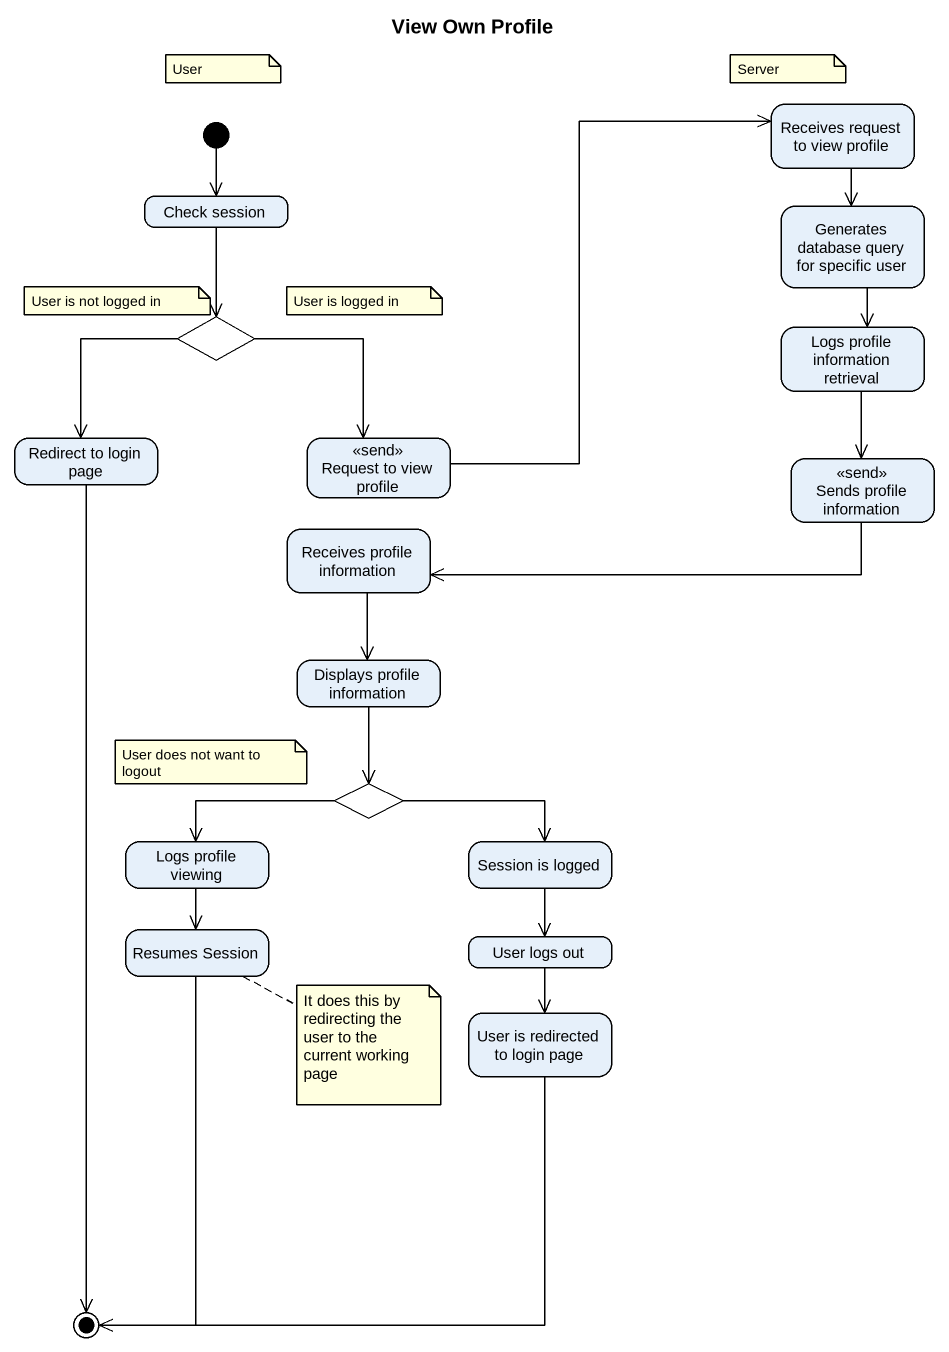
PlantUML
@startuml
title View Own Profile
hide empty description
state "Receives request to view profile" as Receives_request_to_view
state "Check session" as Check_session
state "Generates database query for specific user" as Generates_database_query
state choice1 <<choice>>
state "Logs profile information retrieval" as Logs_profile_information
state "Redirect to login page" as Redirect_to_login_page
state "Request to view profile" as Request_to_view_profile <<send>>
state "Sends profile information" as Sends_profile_information <<send>>
state "Receives profile information" as Receives_profile_information
state "Displays profile information" as Displays_profile_information
state choice2 <<choice>>
state "Logs profile viewing" as Logs_profile_viewing
state "Session is logged" as Session_is_logged
state "Resumes Session" as Resumes_Session
state "User logs out" as User_logs_out
state "User is redirected to login page" as User_is_redirected_to_login
[*] --> Check_session
Receives_request_to_view --> Generates_database_query
Check_session --> choice1
Generates_database_query --> Logs_profile_information
choice1 --> Redirect_to_login_page
choice1 --> Request_to_view_profile
Logs_profile_information --> Sends_profile_information
Request_to_view_profile -up-> Receives_request_to_view
Sends_profile_information -left-> Receives_profile_information
Receives_profile_information --> Displays_profile_information
Displays_profile_information --> choice2
choice2 -left-> Logs_profile_viewing
choice2 -right-> Session_is_logged
Logs_profile_viewing --> Resumes_Session
Session_is_logged --> User_logs_out
User_logs_out --> User_is_redirected_to_login
Redirect_to_login_page --> [*]
Resumes_Session --> [*]
User_is_redirected_to_login --> [*]
note as N1
  User
end note
note as N2
  Server
end note
note as N3
  User is not logged in
end note
note as N4
  User is logged in
end note
note as N5
  User does not want to logout
end note
note right of Resumes_Session : It does this by redirecting the user to the current working page
@enduml
